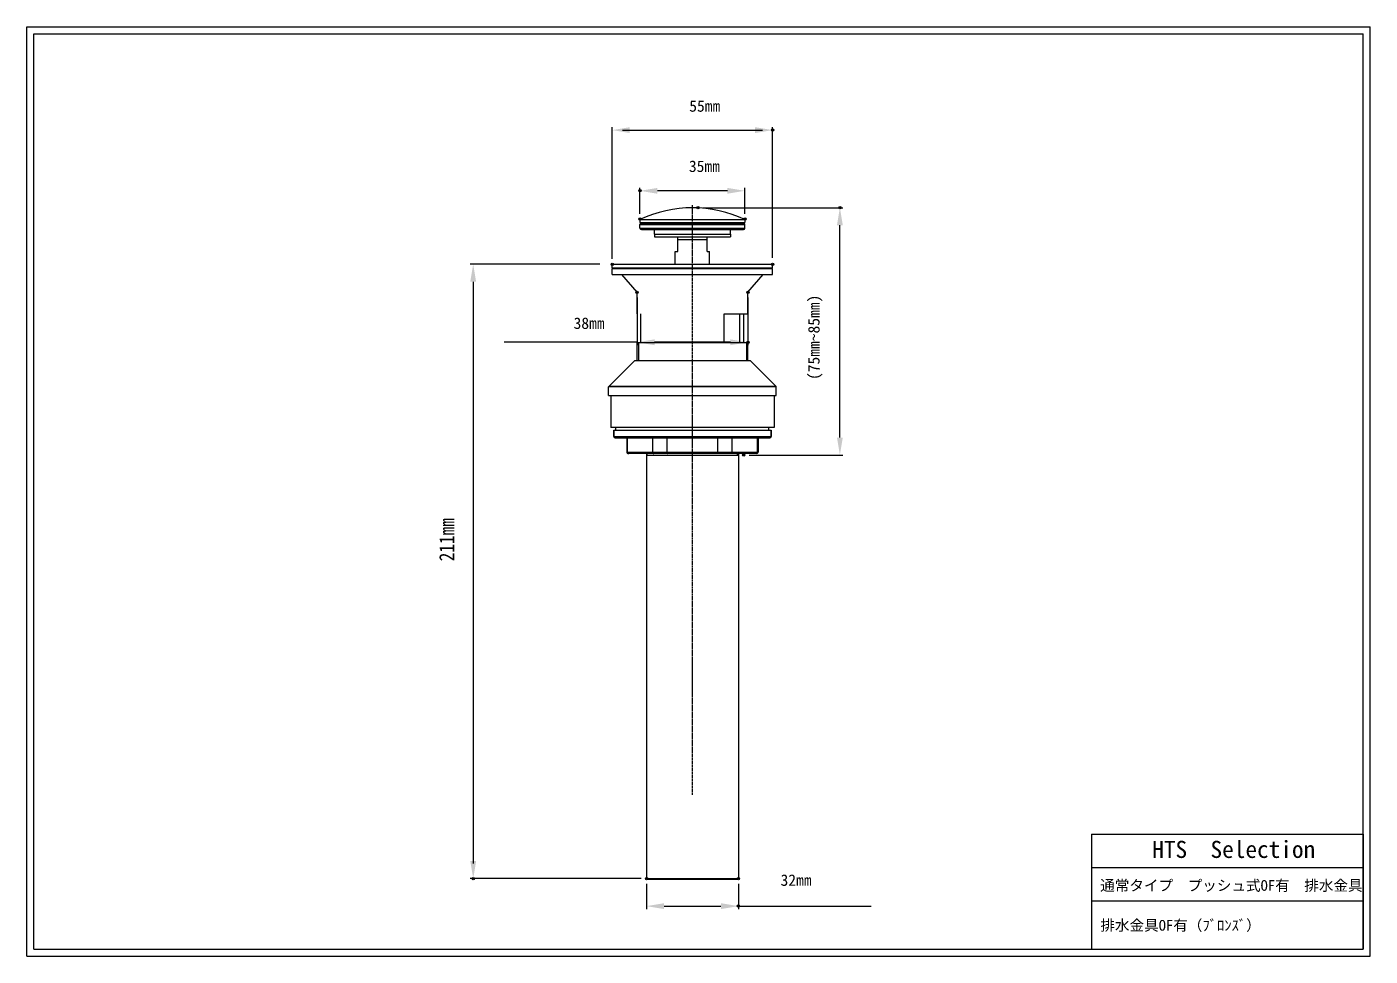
# Model space of a CAD drawing. Units: millimetres, scale not verified. Extents: x -230 to 230, y -159 to 159.
import ezdxf
from ezdxf.enums import TextEntityAlignment as Align

# ---------------------------------------------------------------- set-up
doc = ezdxf.new("R2010")
doc.units = ezdxf.units.MM
doc.header["$LTSCALE"] = 2
doc.header["$PDMODE"] = 32
doc.header["$PDSIZE"] = 0.8
doc.linetypes.add('USER1', pattern=[0.6, 0.375, -0.075, 0.075, -0.075])
doc.layers.add('0-0_0', color=7, linetype='Continuous', lineweight=18)
doc.styles.add('ＭＳ ゴシック', font='')
doc.styles.get('ＭＳ ゴシック').set_extended_font_data('MS Gothic')

msp = doc.modelspace()

# ---------------------------------------------------------------- linework, layer by layer
at = {"layer": '0-0_0'}
for p, q in [((-230.34, 159.422), (230.372, 159.422)), ((-230.34, -159.406), (-230.34, 159.422)), ((-227.905, 156.986), (227.936, 156.986)), ((-227.905, -156.97), (-227.905, 156.986)), ((227.936, -156.97), (227.936, 156.986)), ((227.936, 139.512), (227.936, 156.986)), ((230.372, -159.406), (230.372, 159.422)), ((-20.06, 93.349), (15.94, 93.349)), ((-20.06, 93.349), (-20.06, 92.349)), ((-20.06, 92.349), (15.94, 92.349)), ((-15.06, 91.849), (-15.06, 92.349)), ((10.94, 91.849), (10.94, 92.349)), ((15.94, 93.349), (15.94, 92.349)), ((-20.06, 91.649), (15.94, 91.649)), ((-20.06, 90.349), (-20.06, 91.649)), ((-20.06, 90.349), (15.94, 90.349)), ((-19.86, 91.849), (15.74, 91.849)), ((-19.56, 89.849), (15.44, 89.849)), ((-15.06, 88.349), (-15.06, 89.849)), ((-15.06, 88.349), (10.94, 88.349)), ((-15.06, 88.349), (10.94, 88.349)), ((-15.06, 88.349), (-15.06, 87.349)), ((10.94, 88.349), (10.94, 89.849)), ((10.94, 88.349), (10.94, 87.349)), ((15.94, 90.349), (15.94, 91.649)), ((-15.06, 87.349), (10.94, 87.349)), ((-7.06, 82.349), (-7.06, 87.344)), ((2.94, 86.349), (-7.06, 86.349)), ((2.94, 82.349), (2.94, 87.344)), ((-7.96, 82.349), (-7.06, 82.349)), ((-7.96, 77.999), (-7.96, 82.349)), ((2.94, 82.349), (3.84, 82.349)), ((3.84, 77.999), (3.84, 82.349)), ((-29.56, 77.999), (25.44, 77.999)), ((-28.078, 76.471), (-29.56, 76.699)), ((-28.078, 76.471), (-29.56, 76.699)), ((-29.56, 76.699), (25.44, 76.699)), ((-29.56, 76.471), (25.44, 76.471)), ((-29.56, 74.471), (25.44, 74.471)), ((-21.06, 68.371), (-26.31, 74.471)), ((16.94, 68.371), (22.19, 74.471)), ((23.958, 76.471), (25.44, 76.699)), ((23.958, 76.471), (25.44, 76.699)), ((-21.06, 60.999), (-21.06, 68.371)), ((-21.06, 60.999), (-21.06, 68.371)), ((16.94, 60.999), (16.94, 68.371)), ((-19.797, 50.995), (-19.797, 60.995)), ((8.775, 60.995), (16.902, 60.995)), ((8.775, 50.995), (8.775, 60.995)), ((14.204, 50.995), (14.204, 60.995)), ((15.601, 50.995), (15.601, 60.995)), ((16.94, 50.999), (-21.06, 50.999)), ((-21.06, 44.999), (-21.06, 50.999)), ((-21.06, 44.999), (-21.06, 50.999)), ((16.94, 44.999), (16.94, 50.999)), ((-30.752, 36.058), (-21.81, 44.999)), ((-21.81, 44.999), (17.69, 44.999)), ((26.631, 36.058), (17.69, 44.999)), ((26.69, 35.916), (-30.81, 35.916)), ((-30.81, 32.999), (-30.81, 35.916)), ((-30.81, 32.999), (26.69, 32.999)), ((26.631, 36.058), (-30.752, 36.058)), ((-30.06, 32.999), (-30.06, 21.999)), ((25.94, 32.999), (25.94, 21.999)), ((26.69, 32.999), (26.69, 35.916)), ((25.94, 21.999), (-30.06, 21.999)), ((-29.06, 20.999), (24.94, 20.999)), ((-29.06, 18.899), (24.94, 18.899)), ((-28.31, 20.999), (-28.31, 21.999)), ((24.19, 20.999), (24.19, 21.999)), ((-28.56, 18.399), (24.44, 18.399)), ((-24.56, 18.399), (-24.56, 13.499)), ((-24.38, 13.499), (-24.38, 18.399)), ((-15.68, 13.499), (-15.68, 18.399)), ((-10.76, 13.499), (-10.76, 18.399)), ((6.64, 13.499), (6.64, 18.399)), ((11.56, 13.499), (11.56, 18.399)), ((20.26, 13.499), (20.26, 18.399)), ((20.44, 18.399), (20.44, 13.499)), ((-24.56, 13.499), (20.44, 13.499)), ((19.94, 12.999), (-24.06, 12.999)), ((-17.81, 12.999), (-17.81, -101.8)), ((-17.81, 12.499), (13.69, 12.499)), ((13.69, 12.999), (13.69, -101.8)), ((134.809, -117.606), (227.936, -117.606)), ((134.809, -117.606), (134.809, -156.97)), ((227.936, -117.606), (227.936, -156.97)), ((-17.81, -132.8), (13.69, -132.8)), ((-17.61, -133.001), (-17.81, -132.8)), ((-17.61, -133.001), (13.49, -133.001)), ((13.49, -133.001), (13.69, -132.8)), ((134.809, -129.02), (227.936, -129.02)), ((134.809, -140.434), (227.936, -140.434)), ((-230.34, -159.406), (230.372, -159.406)), ((-227.905, -156.97), (227.936, -156.97)), ((20.841, -156.97), (227.936, -156.97))]:
    msp.add_line(p, q, dxfattribs=at)
at = {"layer": '0-0_0', "color": 3}
for p, q in [((-29.56, 79.799), (-29.56, 124.992)), ((25.44, 80.128), (25.44, 124.992)), ((-26.06, 123.992), (21.94, 123.992)), ((-20.06, 95.306), (-20.06, 104.17)), ((9.94, 103.17), (-14.06, 103.17)), ((15.94, 95.306), (15.94, 104.17)), ((1.597, 97.349), (49.509, 97.349)), ((48.509, 18.499), (48.509, 91.349)), ((-33.86, 77.999), (-78.251, 77.999)), ((-77.251, 71.999), (-77.251, -95.8)), ((-21.06, 66.571), (-21.06, 50.204)), ((16.94, 66.571), (16.94, 50.204)), ((-21.06, 51.204), (-66.66, 51.204)), ((10.94, 51.204), (-15.06, 51.204)), ((17.347, 12.499), (49.509, 12.499)), ((-19.61, -132.8), (-78.251, -132.8)), ((-17.81, -134.6), (-17.81, -143.25)), ((13.69, -134.6), (13.69, -143.25)), ((-11.81, -142.25), (7.69, -142.25)), ((13.69, -142.25), (59.29, -142.25))]:
    msp.add_line(p, q, dxfattribs=at)
at = {"layer": '0-0_0', "color": 1, "linetype": 'USER1'}
msp.add_line((-2.06, -104.096), (-2.06, 98.341), dxfattribs=at)
at = {"layer": '0-0_0', "lineweight": 15}
for p, q in [((-29.56, 76.699), (-29.56, 77.999)), ((-29.56, 74.471), (-29.56, 76.471)), ((25.44, 76.699), (25.44, 77.999)), ((25.44, 74.471), (25.44, 76.471)), ((-17.81, -101.8), (-17.81, -132.8)), ((13.69, -101.8), (13.69, -132.8))]:
    msp.add_line(p, q, dxfattribs=at)
at = {"layer": '0-0_0', "color": 2}
for p, q in [((-20.56, 50.999), (-20.56, 44.999)), ((16.44, 50.999), (16.44, 44.999)), ((-17.56, 12.499), (-17.56, 12.999)), ((13.44, 12.499), (13.44, 12.999))]:
    msp.add_line(p, q, dxfattribs=at)
at = {"layer": '0-0_0', "color": 3, "lineweight": 20}
msp.add_line((-77.251, -95.8), (-77.251, -127.667), dxfattribs=at)
at = {"layer": '0-0_0'}
for points in [[(-29.06, 20.999), (-29.06, 18.899), (-29.06, 20.999)], [(24.94, 20.999), (24.94, 18.899), (24.94, 20.999)], [(-24.38, 13.499), (-24.38, 13.481), (-24.379, 13.463), (-24.377, 13.445), (-24.375, 13.427), (-24.372, 13.409), (-24.368, 13.391), (-24.364, 13.374), (-24.36, 13.356), (-24.354, 13.338), (-24.348, 13.321), (-24.342, 13.304), (-24.334, 13.287), (-24.326, 13.271), (-24.318, 13.254), (-24.309, 13.238), (-24.299, 13.223), (-24.289, 13.207), (-24.278, 13.193), (-24.267, 13.178), (-24.255, 13.164), (-24.243, 13.151), (-24.23, 13.137), (-24.217, 13.125), (-24.203, 13.113), (-24.189, 13.101), (-24.174, 13.09), (-24.159, 13.08), (-24.144, 13.07), (-24.128, 13.061), (-24.112, 13.052), (-24.096, 13.044), (-24.08, 13.037)], [(-24.055, 13.027), (-24.049, 13.025), (-24.042, 13.023), (-24.036, 13.021), (-24.029, 13.019), (-24.023, 13.017), (-24.016, 13.015), (-24.01, 13.013), (-24.003, 13.012), (-23.997, 13.01), (-23.99, 13.009), (-23.983, 13.008), (-23.977, 13.006), (-23.97, 13.005), (-23.964, 13.004), (-23.957, 13.003), (-23.95, 13.002), (-23.943, 13.002), (-23.937, 13.001), (-23.93, 13.001), (-23.923, 13), (-23.917, 13), (-23.91, 12.999), (-23.903, 12.999), (-23.896, 12.999)], [(-15.68, 13.499), (-15.68, 13.485), (-15.68, 13.47), (-15.679, 13.456), (-15.678, 13.442), (-15.676, 13.427), (-15.674, 13.413), (-15.672, 13.399), (-15.67, 13.384), (-15.667, 13.37), (-15.664, 13.356), (-15.661, 13.342), (-15.657, 13.328), (-15.653, 13.314), (-15.649, 13.3), (-15.644, 13.286), (-15.639, 13.273), (-15.633, 13.259), (-15.628, 13.246), (-15.621, 13.233), (-15.615, 13.22), (-15.608, 13.207), (-15.601, 13.195), (-15.593, 13.182), (-15.586, 13.17), (-15.577, 13.158), (-15.569, 13.147), (-15.56, 13.135), (-15.55, 13.124), (-15.541, 13.113), (-15.531, 13.103), (-15.52, 13.093), (-15.51, 13.083), (-15.498, 13.074), (-15.487, 13.065), (-15.475, 13.056), (-15.463, 13.048), (-15.451, 13.041), (-15.438, 13.034), (-15.425, 13.028)], [(-15.425, 13.028), (-15.411, 13.022), (-15.397, 13.017), (-15.384, 13.012), (-15.369, 13.008), (-15.355, 13.005), (-15.341, 13.003), (-15.327, 13.001), (-15.312, 13), (-15.298, 12.999)], [(-10.76, 13.499), (-10.76, 13.49), (-10.76, 13.481), (-10.76, 13.471), (-10.76, 13.462), (-10.759, 13.453), (-10.759, 13.443), (-10.759, 13.434), (-10.759, 13.425), (-10.758, 13.415), (-10.758, 13.406), (-10.758, 13.396), (-10.757, 13.387), (-10.757, 13.378), (-10.756, 13.368), (-10.756, 13.359), (-10.755, 13.35), (-10.755, 13.341), (-10.754, 13.331), (-10.753, 13.322), (-10.753, 13.313), (-10.752, 13.303), (-10.751, 13.294), (-10.75, 13.285), (-10.749, 13.275), (-10.748, 13.266), (-10.747, 13.257), (-10.746, 13.248), (-10.745, 13.238), (-10.744, 13.229), (-10.743, 13.22), (-10.742, 13.211), (-10.74, 13.201), (-10.739, 13.192), (-10.737, 13.183), (-10.736, 13.174), (-10.734, 13.164), (-10.732, 13.155), (-10.73, 13.146), (-10.729, 13.137)], [(-10.729, 13.137), (-10.727, 13.128), (-10.724, 13.118), (-10.722, 13.109), (-10.72, 13.1), (-10.717, 13.091), (-10.715, 13.082), (-10.712, 13.074), (-10.709, 13.065), (-10.706, 13.057), (-10.702, 13.048), (-10.698, 13.039), (-10.694, 13.03), (-10.688, 13.021), (-10.682, 13.012), (-10.675, 13.006), (-10.668, 13.001), (-10.659, 12.999)], [(6.608, 13.137), (6.606, 13.128), (6.604, 13.118), (6.602, 13.109), (6.6, 13.1), (6.597, 13.091), (6.595, 13.082), (6.592, 13.074), (6.589, 13.065), (6.586, 13.057), (6.582, 13.048), (6.578, 13.039), (6.574, 13.03), (6.568, 13.021), (6.562, 13.012), (6.555, 13.006), (6.547, 13.001), (6.539, 12.999)], [(6.64, 13.499), (6.64, 13.49), (6.64, 13.481), (6.64, 13.471), (6.639, 13.462), (6.639, 13.453), (6.639, 13.443), (6.639, 13.434), (6.639, 13.425), (6.638, 13.415), (6.638, 13.406), (6.638, 13.396), (6.637, 13.387), (6.637, 13.378), (6.636, 13.368), (6.636, 13.359), (6.635, 13.35), (6.635, 13.341), (6.634, 13.331), (6.633, 13.322), (6.632, 13.313), (6.632, 13.303), (6.631, 13.294), (6.63, 13.285), (6.629, 13.275), (6.628, 13.266), (6.627, 13.257), (6.626, 13.248), (6.625, 13.238), (6.624, 13.229), (6.623, 13.22), (6.622, 13.211), (6.62, 13.201), (6.619, 13.192), (6.617, 13.183), (6.616, 13.174), (6.614, 13.164), (6.612, 13.155), (6.61, 13.146), (6.608, 13.137)], [(11.304, 13.028), (11.291, 13.022), (11.277, 13.017), (11.263, 13.012), (11.249, 13.008), (11.235, 13.005), (11.221, 13.003), (11.206, 13.001), (11.192, 13), (11.178, 12.999)], [(11.56, 13.499), (11.56, 13.485), (11.559, 13.47), (11.559, 13.456), (11.557, 13.442), (11.556, 13.427), (11.554, 13.413), (11.552, 13.399), (11.55, 13.384), (11.547, 13.37), (11.544, 13.356), (11.541, 13.342), (11.537, 13.328), (11.533, 13.314), (11.528, 13.3), (11.524, 13.286), (11.519, 13.273), (11.513, 13.259), (11.507, 13.246), (11.501, 13.233), (11.495, 13.22), (11.488, 13.207), (11.481, 13.195), (11.473, 13.182), (11.465, 13.17), (11.457, 13.158), (11.449, 13.147), (11.44, 13.135), (11.43, 13.124), (11.421, 13.113), (11.411, 13.103), (11.4, 13.093), (11.389, 13.083), (11.378, 13.074), (11.367, 13.065), (11.355, 13.056), (11.343, 13.048), (11.33, 13.041), (11.318, 13.034), (11.304, 13.028)], [(19.935, 13.027), (19.928, 13.025), (19.922, 13.023), (19.916, 13.021), (19.909, 13.019), (19.903, 13.017), (19.896, 13.015), (19.89, 13.013), (19.883, 13.012), (19.877, 13.01), (19.87, 13.009), (19.863, 13.008), (19.857, 13.006), (19.85, 13.005), (19.843, 13.004), (19.837, 13.003), (19.83, 13.002), (19.823, 13.002), (19.817, 13.001), (19.81, 13.001), (19.803, 13), (19.796, 13), (19.79, 12.999), (19.783, 12.999), (19.776, 12.999)], [(20.26, 13.499), (20.26, 13.481), (20.259, 13.463), (20.257, 13.445), (20.255, 13.427), (20.252, 13.409), (20.248, 13.391), (20.244, 13.374), (20.239, 13.356), (20.234, 13.338), (20.228, 13.321), (20.221, 13.304), (20.214, 13.287), (20.206, 13.271), (20.198, 13.254), (20.189, 13.238), (20.179, 13.223), (20.169, 13.207), (20.158, 13.193), (20.147, 13.178), (20.135, 13.164), (20.123, 13.151), (20.11, 13.137), (20.096, 13.125), (20.083, 13.113), (20.069, 13.101), (20.054, 13.09), (20.039, 13.08), (20.024, 13.07), (20.008, 13.061), (19.992, 13.052), (19.976, 13.044), (19.96, 13.037)]]:
    msp.add_lwpolyline(points, dxfattribs=at)
for centre, radius, start, end in [((-2.06, 54.849), 42.5, 64.94238, 115.05762), ((-19.86, 91.649), 0.2, 90, 180), ((-19.56, 90.349), 0.5, 180, 270), ((15.44, 90.349), 0.5, 270, 0), ((15.74, 91.649), 0.2, 0, 90), ((-30.61, 35.916), 0.2, 135, 180), ((26.49, 35.916), 0.2, 0, 45), ((-28.56, 18.899), 0.5, 180, 270), ((24.44, 18.899), 0.5, 270, 0), ((-24.06, 13.499), 0.5, 180, 270), ((-23.897, 13.47), 0.47, 247.09102, 250.33614), ((19.777, 13.47), 0.47, 289.66386, 292.90898), ((19.94, 13.499), 0.5, 270, 0)]:
    msp.add_arc(centre, radius, start, end, dxfattribs=at)
for p in [(25.44, 123.992), (-20.06, 103.17), (-0.203, 97.349), (48.509, 97.349), (-20.06, 93.506), (15.94, 93.506), (-29.56, 77.999), (25.44, 77.999), (-21.06, 68.371), (16.94, 68.371), (16.94, 51.204), (15.547, 12.499), (-77.251, -132.8), (-17.81, -132.8), (13.69, -132.8), (13.69, -142.25)]:
    msp.add_point(p, dxfattribs=at)
at = {"layer": '0-0_0', "color": 3}
for points in [[(-23.56, 124.992), (-23.56, 122.992), (-29.56, 123.992)], [(19.44, 124.992), (19.44, 122.992), (25.44, 123.992)], [(-14.06, 104.17), (-14.06, 102.17), (-20.06, 103.17)], [(9.94, 104.17), (9.94, 102.17), (15.94, 103.17)], [(47.509, 91.349), (49.509, 91.349), (48.509, 97.349)], [(-78.251, 71.999), (-76.251, 71.999), (-77.251, 77.999)], [(-15.06, 52.204), (-15.06, 50.204), (-21.06, 51.204)], [(10.94, 52.204), (10.94, 50.204), (16.94, 51.204)], [(47.509, 18.499), (49.509, 18.499), (48.509, 12.499)], [(-78.251, -126.8), (-76.251, -126.8), (-77.251, -132.8)], [(-11.81, -141.25), (-11.81, -143.25), (-17.81, -142.25)], [(7.69, -141.25), (7.69, -143.25), (13.69, -142.25)]]:
    msp.add_solid(points, dxfattribs=at)

# ---------------------------------------------------------------- texts
at = {"layer": '0-0_0', "style": 'ＭＳ ゴシック'}
for s, height, p in [('55㎜', 3.91, (-3.161, 129.135)), ('35㎜', 3.91, (-3.272, 108.478)), ('38㎜', 3.91, (-42.83, 54.621)), ('HTS\u3000Selection', 5.865, (155.655, -127.473)), ('32㎜', 3.91, (28.157, -136.45))]:
    msp.add_text(s, height=height, dxfattribs=at).set_placement(p, align=Align.BOTTOM_LEFT)
msp.add_text('(75㎜~85㎜)', height=3.91, rotation=90, dxfattribs=at).set_placement((42.709, 38.258), align=Align.BOTTOM_LEFT)
at = {"layer": '0-0_0', "style": 'ＭＳ ゴシック', "width": 0.85}
msp.add_text('211㎜', height=5.132, rotation=90, dxfattribs=at).set_placement((-82.244, -23.938), align=Align.BOTTOM_LEFT)
at = {"layer": '0-0_0', "color": 4, "style": 'ＭＳ ゴシック'}
for s, p in [('通常タイプ\u3000プッシュ式OF有\u3000排水金具', (137.792, -138.083)), ('排水金具OF有（ﾌﾞﾛﾝｽﾞ）', (137.859, -151.766))]:
    msp.add_text(s, height=3.666, dxfattribs=at).set_placement(p, align=Align.BOTTOM_LEFT)

doc.saveas('drawing.dxf')
